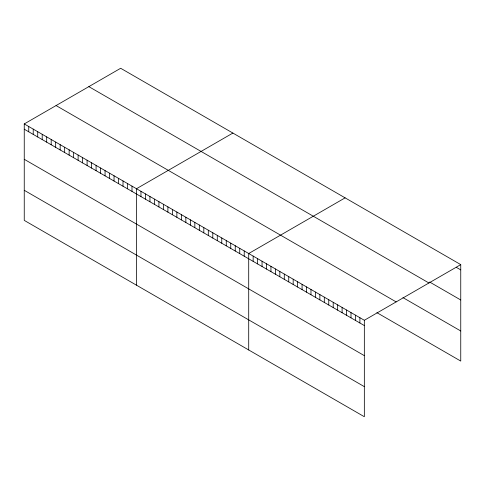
<?xml version="1.0" encoding="UTF-8"?>
<svg xmlns="http://www.w3.org/2000/svg" width="485" height="485" viewBox="0 0 485 485"><rect width="100%" height="100%" fill="white"/><g stroke="black" fill="none" stroke-linecap="round" stroke-linejoin="round"><path stroke-width="0.73" d="M24.25 123.93L364.338 320.276L364.338 416.73L24.25 220.384L24.25 123.93L120.662 68.27L460.75 264.616L460.75 361.07L376.887 312.649M232.891 133.06L136.479 188.726L136.479 285.18M345.12 197.856L248.708 253.522L248.708 349.976M364.338 320.276L460.75 264.616M456.3 267.326L460.75 269.89M429.619 282.009L460.75 299.979M88.846 86.633L428.934 282.985M402.938 297.602L460.75 330.982M56.066 105.56L396.154 301.906M24.25 129.204L364.338 325.556M24.25 159.298L364.338 355.644M24.25 190.296L364.338 386.642M359.888 317.711L359.888 322.986M355.444 315.141L355.444 320.421M350.995 312.576L350.995 317.851M346.551 310.006L346.551 315.286M342.101 307.441L342.101 312.716M337.657 304.871L337.657 310.151M333.207 302.307L333.207 307.581M328.757 299.736L328.757 305.017M324.313 297.172L324.313 302.446M319.864 294.601L319.864 299.875M315.42 292.037L315.42 297.311M310.97 289.466L310.97 294.741M306.526 286.902L306.526 292.176M302.076 284.331L302.076 289.606M297.626 281.761L297.626 287.041M293.183 279.196L293.183 284.471M288.733 276.626L288.733 281.906M284.289 274.061L284.289 279.336M279.839 271.491L279.839 276.771M275.389 268.926L275.389 274.201M270.945 266.356L270.945 271.636M266.495 263.791L266.495 269.066M262.052 261.221L262.052 266.501M257.602 258.657L257.602 263.931M253.158 256.086L253.158 261.366M244.222 250.927L244.222 256.207M239.729 248.338L239.729 253.613M235.243 245.743L235.243 251.024M230.751 243.155L230.751 248.429M226.265 240.56L226.265 245.834M221.772 237.971L221.772 243.246M217.286 235.377L217.286 240.651M212.794 232.788L212.794 238.062M208.308 230.193L208.308 235.467M203.815 227.604L203.815 232.879M199.329 225.01L199.329 230.284M194.837 222.421L194.837 227.695M190.35 219.826L190.35 225.101M185.858 217.231L185.858 222.512M181.372 214.643L181.372 219.917M176.879 212.048L176.879 217.328M172.393 209.459L172.393 214.734M167.901 206.865L167.901 212.145M163.415 204.276L163.415 209.55M158.922 201.681L158.922 206.962M154.436 199.092L154.436 204.367M149.944 196.498L149.944 201.778M145.458 193.909L145.458 199.183M140.965 191.314L140.965 196.595M131.993 186.131L131.993 191.411M127.5 183.542L127.5 188.817M123.014 180.947L123.014 186.228M118.522 178.359L118.522 183.633M114.036 175.764L114.036 181.044M109.543 173.175L109.543 178.45M105.057 170.581L105.057 175.861M100.565 167.992L100.565 173.266M96.078 165.397L96.078 170.678M91.586 162.808L91.586 168.083M87.1 160.214L87.1 165.494M82.608 157.625L82.608 162.899M78.121 155.03L78.121 160.311M73.629 152.442L73.629 157.716M69.143 149.847L69.143 155.127M64.65 147.258L64.65 152.532M60.164 144.663L60.164 149.944M55.672 142.075L55.672 147.349M51.186 139.48L51.186 144.76M46.693 136.891L46.693 142.166M42.207 134.297L42.207 139.571M37.715 131.708L37.715 136.982M33.229 129.113L33.229 134.387M28.736 126.524L28.736 131.799"/></g></svg>
